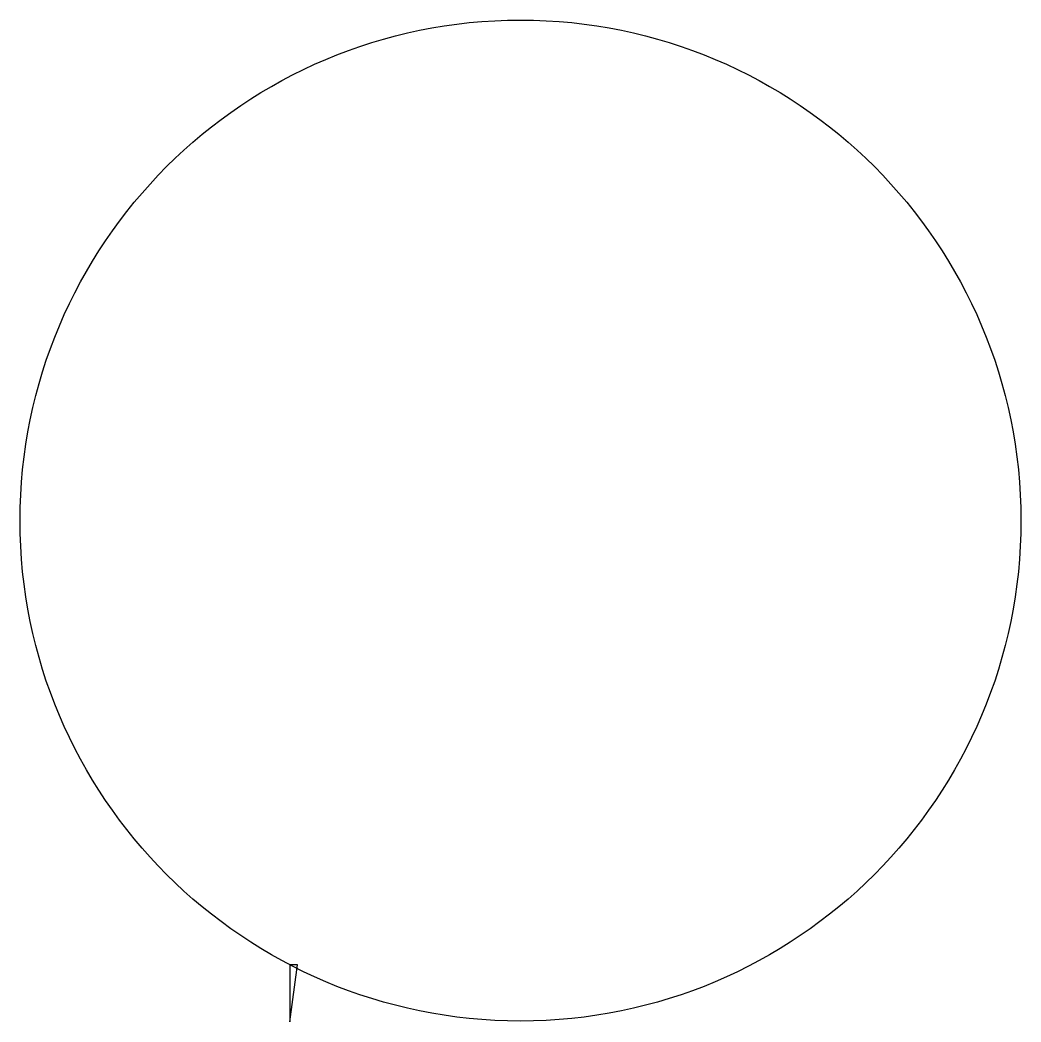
# Model space of a CAD drawing. Header units: millimetres. Extents: x -5 to 198, y 90 to 293.
import ezdxf

# ---------------------------------------------------------------- set-up
doc = ezdxf.new("R2010")
doc.units = ezdxf.units.MM

msp = doc.modelspace()

# ---------------------------------------------------------------- linework, layer by layer
for p, q in [((50, 90), (51.546667, 101.6)), ((50.001829, 101.6), (50, 90)), ((51.546667, 101.6), (50.001829, 101.6)), ((50.000158, 91), (50.133331, 90.999979))]:
    msp.add_line(p, q)
msp.add_circle((96.752737, 191.6), 101.418181)

doc.saveas('drawing.dxf')
